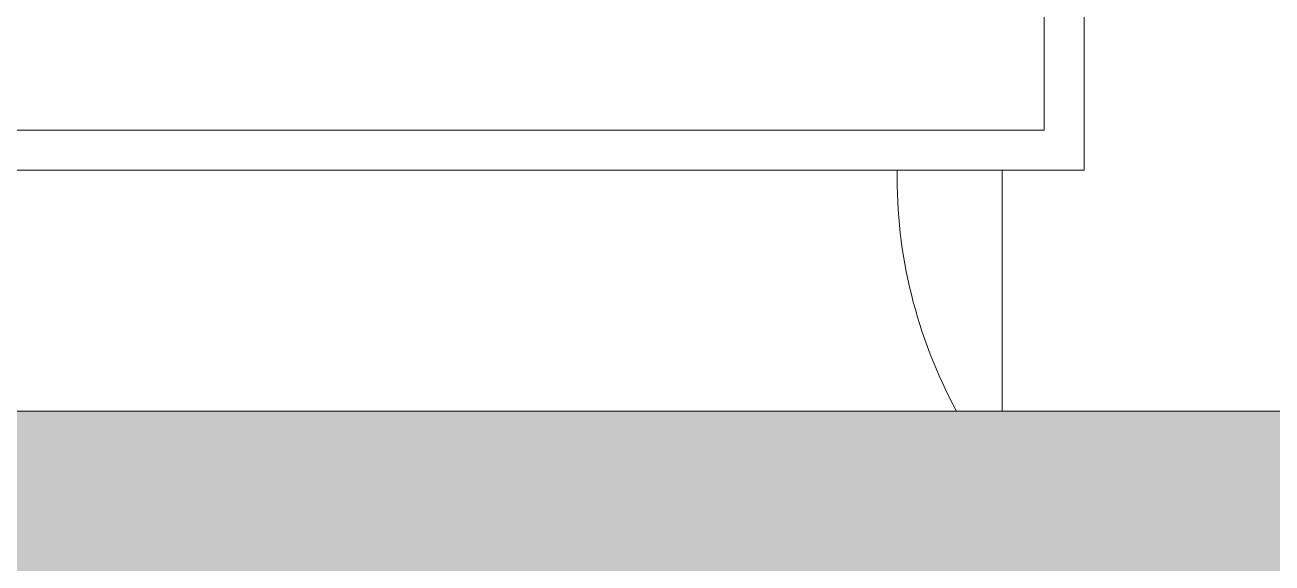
# Model space of a CAD drawing. Header units: millimetres. Extents: x 3162 to 221128, y -144913 to 11496.
# Drawn here: x 52920.6 to 53387.3, y -142091.7 to -141890.2 of the extents above; entities that cross this region are included whole.
import ezdxf

# ---------------------------------------------------------------- set-up
doc = ezdxf.new("R2010")
doc.units = ezdxf.units.MM
doc.header["$LTSCALE"] = 10
doc.linetypes.add('DASH', pattern=[8.89, 6.35, -2.54])
for name, color, linetype, lineweight in [('FC-Hatch【平面填充】', 250, 'Continuous', 0), ('Fine【细线】', 250, 'Continuous', 0), ('Finish【完成面】', 2, 'Continuous', 0), ('Wall【立面墙】', 252, 'Continuous', 0)]:
    doc.layers.add(name, color=color, linetype=linetype, lineweight=lineweight)

# ---------------------------------------------------------------- blocks, each defined once
blk = doc.blocks.new('海龙工具_2009102515064284')
at = {"linetype": 'DASH', "ltscale": 200}
blk.add_lwpolyline([(2542.55, 169.4), (2542.55, 90.17), (742.55, 90.17), (742.55, 180.34)], dxfattribs=at)
at = {"color": 8, "linetype": 'DASH', "ltscale": 200}
blk.add_lwpolyline([(2527.55, 169.4), (2527.55, 105.17), (757.55, 105.17), (757.55, 180.34)], dxfattribs=at)
at = {"linetype": 'DASH', "ltscale": 90.172098}
blk.add_lwpolyline([(2511.74, 0), (2511.74, 90.17)], dxfattribs=at)
at = {"linetype": 'DASH', "ltscale": 93.89634}
blk.add_arc((2655.62, 87.48), 183.13, 179.1585, 208.5359, dxfattribs=at)
blk = doc.blocks.new('C_欧式1800床')
at = {"ltscale": 200}
blk.add_blockref('海龙工具_2009102515064284', (0, 0), dxfattribs=at)

msp = doc.modelspace()

# ---------------------------------------------------------------- hatches: boundary and pattern name
at = {"layer": 'FC-Hatch【平面填充】'}
h = msp.add_hatch(dxfattribs=at)
h.set_pattern_fill('钢筋混凝土', color=256, scale=50, angle=180, style=0, pattern_type=2)
h.set_pattern_definition([(225, (0, -432.137), (35.355339, -35.355339), []), (230, (0, -432.14), (-71.726018, 6.275218), [7.5, -82.5]), (175, (0, -432.14), (13.87511, -75.219228), [6, -66]), (280.4514, (-5.98, -431.614), (-57.85092, -68.94393), [6.374, -70.1142]), (226.1842, (-2e-15, -452.14), (-106.724086, 16.55189), [11.25, -123.75]), (276.6356, (-8.89, -450.76), (-93.46626, -97.41178), [9.56105, -105.1713]), (171.1842, (-2e-15, -452.14), (-93.46618, -97.41189), [9, -99]), (201, (-10, -447.14), (-59.690703, 40.261893), [7.5, -82.5]), (146, (-10, -447.14), (-24.33156, -72.515006), [6, -66]), (251.4514, (-14.974, -443.78), (-84.022234, -32.253037), [6.374, -70.1142]), (217.5, (0, -432.137), (-1.2159855, -33.2893854), [0.5, -65.2, 0.5, -67, 0.5, -66.25]), (187.5, (0, -432.137), (-26.306954, -39.441171), [0.5, -38.2, 0.5, -63.7, 0.5, -25.25]), (147.5, (22.3, -432.137), (-53.3822436, 2.255487), [0.5, -25, 0.5, -78, 0.5, -103.5]), (137.5, (32.3, -432.137), (-58.318617, -10.010498), [0.5, -32.5, 0.5, -51.8, 0.5, -73.5])])
h.paths.add_polyline_path([(49917.08, -142134.76), (49917.08, -142034.76), (56517.08, -142034.76), (56517.08, -142134.76)])

# ---------------------------------------------------------------- linework, layer by layer
at = {"layer": 'Finish【完成面】'}
msp.add_line((50217.08, -142034.76), (56217.08, -142034.76), dxfattribs=at)
at = {"layer": 'Wall【立面墙】'}
msp.add_lwpolyline([(49917.08, -142034.76), (49917.08, -142034.76), (56517.08, -142034.76), (56517.08, -142034.76)], close=True, dxfattribs=at)

# ---------------------------------------------------------------- block references
at = {"layer": 'Fine【细线】'}
msp.add_blockref('C_欧式1800床', (50774.51, -142034.76), dxfattribs=at)

doc.saveas('drawing.dxf')
